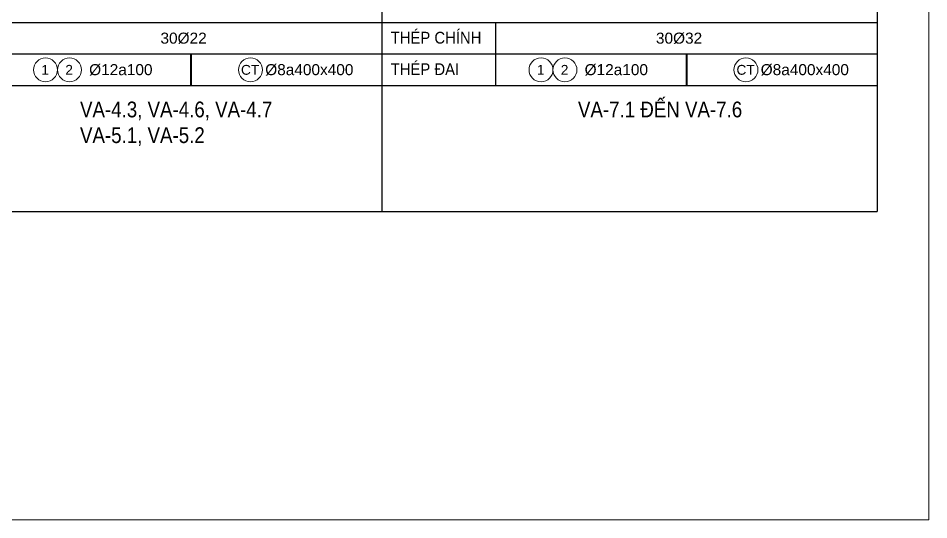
# Model space of a CAD drawing. Header units: millimetres. Extents: x -146909 to 4830753, y -683702 to -336947.
# Drawn here: x 4497931 to 4503712, y -448762 to -445577 of the extents above; entities that cross this region are included whole.
import ezdxf
from ezdxf.enums import TextEntityAlignment as Align

# ---------------------------------------------------------------- set-up
doc = ezdxf.new("R2010")
doc.units = ezdxf.units.MM
doc.header["$MEASUREMENT"] = 0
doc.layers.get('0').update_dxf_attribs({"lineweight": 9})
for name, color, linetype, lineweight in [("'S_General_Cont_1 Thin", 1, 'Continuous', 18), ("'S_General_Text_3_Member name", 3, 'Continuous', 35), ('CDAI', 3, 'Continuous', 40), ('DBAO', 2, 'Continuous', 13)]:
    doc.layers.add(name, color=color, linetype=linetype, lineweight=lineweight)
for name, color, linetype in [('DM', 1, 'Continuous'), ('TBL', 1, 'Continuous'), ('TX', 214, 'Continuous')]:
    doc.layers.add(name, color=color, linetype=linetype)
doc.styles.add('arial', font='arial.ttf', dxfattribs={"width": 0.85})

# ---------------------------------------------------------------- blocks, each defined once
blk = doc.blocks.new('sign of slab')
at = {"layer": "'S_General_Cont_1 Thin"}
blk.add_circle((-10, 0), 475, dxfattribs=at)
at = {"layer": "'S_General_Text_3_Member name", "style": 'arial'}
blk.add_attdef('S', text='', height=250, dxfattribs=at).set_placement((-23, -1), align=Align.MIDDLE_CENTER)

msp = doc.modelspace()

# ---------------------------------------------------------------- linework, layer by layer
at = {"layer": 'CDAI', "color": 214}
for p, q in [((4499027.29843, -445803.86087), (4499027.29843, -446003.86087)), ((4502173.0519, -445803.86087), (4502173.0519, -446003.86087))]:
    msp.add_line(p, q, dxfattribs=at)
at = {"layer": 'DBAO', "color": 1}
msp.add_lwpolyline([(4503712.06418, -448761.98892), (4486962.06418, -448761.98892), (4486962.06418, -434761.98892), (4503712.06418, -434761.98892)], close=True, dxfattribs=at)
at = {"layer": 'TBL'}
for p, q in [((4500239.3781, -435893.12992), (4500239.3781, -446803.86087)), ((4503385.13157, -435893.12992), (4503385.13157, -446803.86087)), ((4490802.11768, -445603.86087), (4503385.13157, -445603.86087)), ((4500960.97224, -445603.86087), (4500960.97224, -446003.86087)), ((4489802.11768, -446003.86087), (4503385.13157, -446003.86087)), ((4493947.87116, -446803.86087), (4503385.13157, -446803.86087))]:
    msp.add_line(p, q, dxfattribs=at)
at = {"layer": 'TBL', "color": 8}
msp.add_line((4490802.11768, -445803.86087), (4503385.13157, -445803.86087), dxfattribs=at)

# ---------------------------------------------------------------- block references
ref = msp.add_blockref('sign of slab', (4498105.99961, -445904.95698), dxfattribs=dict(xscale=0.16, yscale=0.16, zscale=0.16))
ref.add_attrib('S', '1', dxfattribs={"layer": 'DM', "height": 62.5, "style": 'arial'}).set_placement((4498102.24559, -445905.11387), align=Align.MIDDLE_CENTER)
ref = msp.add_blockref('sign of slab', (4498257.96519, -445904.95698), dxfattribs=dict(xscale=0.16, yscale=0.16, zscale=0.16))
ref.add_attrib('S', '2', dxfattribs={"layer": 'DM', "height": 62.5, "style": 'arial'}).set_placement((4498254.21118, -445905.11387), align=Align.MIDDLE_CENTER)
ref = msp.add_blockref('sign of slab', (4499407.06055, -445904.95698), dxfattribs=dict(xscale=0.16, yscale=0.16, zscale=0.16))
ref.add_attrib('S', 'CT', dxfattribs={"layer": 'DM', "height": 62.5, "style": 'arial'}).set_placement((4499403.30653, -445905.11387), align=Align.MIDDLE_CENTER)
ref = msp.add_blockref('sign of slab', (4501251.75308, -445904.95698), dxfattribs=dict(xscale=0.16, yscale=0.16, zscale=0.16))
ref.add_attrib('S', '1', dxfattribs={"layer": 'DM', "height": 62.5, "style": 'arial'}).set_placement((4501247.99906, -445905.11387), align=Align.MIDDLE_CENTER)
ref = msp.add_blockref('sign of slab', (4501403.71866, -445904.95698), dxfattribs=dict(xscale=0.16, yscale=0.16, zscale=0.16))
ref.add_attrib('S', '2', dxfattribs={"layer": 'DM', "height": 62.5, "style": 'arial'}).set_placement((4501399.96465, -445905.11387), align=Align.MIDDLE_CENTER)
ref = msp.add_blockref('sign of slab', (4502552.81402, -445904.95698), dxfattribs=dict(xscale=0.16, yscale=0.16, zscale=0.16))
ref.add_attrib('S', 'CT', dxfattribs={"layer": 'DM', "height": 62.5, "style": 'arial'}).set_placement((4502549.06001, -445905.11387), align=Align.MIDDLE_CENTER)

# ---------------------------------------------------------------- texts
at = {"layer": 'TX', "color": 2, "style": 'arial', "width": 0.9}
for s, p in [('THÉP CHÍNH', (4500295.63689, -445701.17649)), ('THÉP ĐAI', (4500295.63689, -445901.17649))]:
    msp.add_text(s, height=75, dxfattribs=at).set_placement(p, align=Align.MIDDLE_LEFT)
at = {"layer": 'TX', "color": 2, "style": 'arial'}
for s, p in [('30%%C22', (4498980.89746, -445703.86087)), ('30%%C32', (4502126.65093, -445703.86087)), ('%%C12a100', (4498582.47642, -445903.86087)), ('%%C8a400x400', (4499779.18543, -445903.86087)), ('%%C12a100', (4501728.22989, -445903.86087)), ('%%C8a400x400', (4502924.9389, -445903.86087))]:
    msp.add_text(s, height=70, dxfattribs=at).set_placement(p, align=Align.MIDDLE_CENTER)
at = {"layer": 'TX', "color": 2, "char_height": 100, "width": 2832.8898347, "attachment_point": 1, "style": 'arial'}
for s, insert in [('VA-4.3, VA-4.6, VA-4.7', (4498323.26362, -446106.65042)), ('VA-7.1 ĐẾN VA-7.6', (4501484.72333, -446106.65042)), ('VA-5.1, VA-5.2', (4498323.26362, -446269.85871))]:
    msp.add_mtext(s, dxfattribs=dict(at, insert=insert))

doc.saveas('drawing.dxf')
